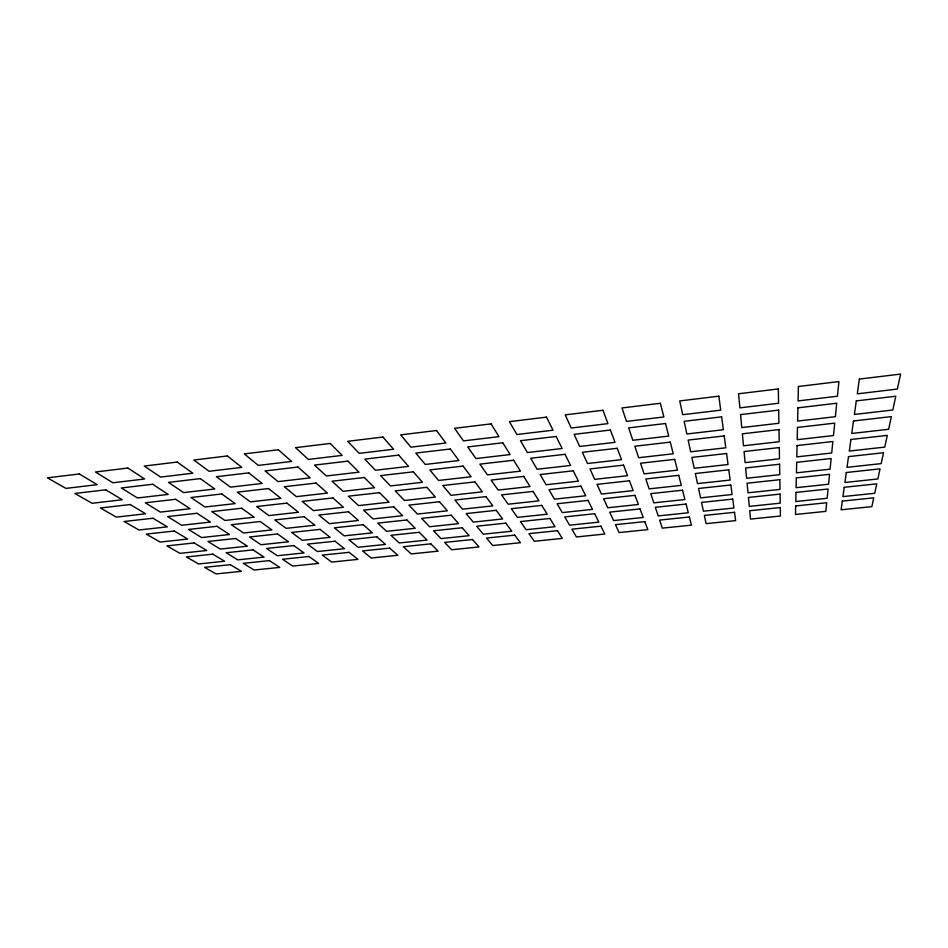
<?xml version="1.0" encoding="UTF-8"?>
<svg xmlns="http://www.w3.org/2000/svg" width="948" height="948" viewBox="0 0 948 948"><rect width="100%" height="100%" fill="white"/><g stroke="black" fill="none" stroke-linecap="round" stroke-linejoin="round"><path stroke-width="1.42" d="M795.68 505.948L795.49 514.48L825.827 511.363L826.692 502.724L795.68 505.948M795.988 492.403L795.787 501.528L827.142 498.257L828.078 489.014L795.988 492.403M796.32 477.899L796.107 487.687L828.564 484.227L829.559 474.308L796.32 477.899M796.675 462.328L796.439 472.839L830.081 469.177L831.147 458.524L796.675 462.328M797.067 445.56L796.806 456.877L831.704 453.002L832.865 441.519L797.067 445.56M797.469 427.441L797.197 439.671L833.47 435.547L834.726 423.14L797.469 427.441M797.92 407.83L797.624 421.078L835.378 416.682L836.729 403.232L797.92 407.83M798.406 386.5L798.074 400.921L837.44 396.217L838.921 381.57L798.406 386.5M842.31 501.101L841.089 509.799L871.84 506.647L873.748 497.83L842.31 501.101M844.23 487.296L842.938 496.598L874.731 493.28L876.782 483.847L844.23 487.296M846.303 472.507L844.905 482.485L877.836 478.977L880.028 468.857L846.303 472.507M848.519 456.604L847.026 467.328L881.166 463.619L883.536 452.741L848.519 456.604M850.913 439.481L849.301 451.047L884.757 447.101L887.304 435.369L850.913 439.481M853.496 420.971L851.754 433.473L888.62 429.278L891.369 416.599L853.496 420.971M856.305 400.909L854.409 414.466L892.803 409.998L895.789 396.228L856.305 400.909M859.35 379.093L857.288 393.847L897.353 389.059L900.6 374.069L859.35 379.093M79.336 473.953L47.4 477.839L65.933 488.398L97.158 484.665L79.336 473.953M127.885 468.051L95.428 471.997L112.895 482.781L144.617 478.989L127.885 468.051M177.217 462.055L144.238 466.061L160.591 477.081L192.823 473.23L177.217 462.055M227.366 455.952L193.842 460.029L209.058 471.286L241.799 467.376L227.366 455.952M278.357 449.755L244.276 453.891L258.306 465.409L291.581 461.439L278.357 449.755M330.188 443.451L295.539 447.657L308.349 459.425L342.157 455.384L330.188 443.451M382.897 437.04L347.667 441.318L359.209 453.357L393.574 449.245L382.897 437.04M436.507 430.511L400.672 434.871L410.899 447.172L445.844 443L436.507 430.511M491.04 423.886L454.578 428.318L463.454 440.891L498.98 436.649L491.04 423.886M546.51 417.132L509.42 421.647L516.897 434.516L553.016 430.191L546.51 417.132M602.94 410.271L565.209 414.857L571.229 428.022L607.964 423.626L602.94 410.271M660.377 403.291L621.983 407.96L626.498 421.422L663.861 416.954L660.377 403.291M718.833 396.181L679.752 400.933L682.702 414.703L720.717 410.164L718.833 396.181M778.332 388.941L738.551 393.776L739.89 407.865L778.569 403.244L778.332 388.941M105.738 489.82L74.856 493.47L92.051 503.269L122.268 499.75L105.738 489.82M152.664 484.262L121.297 487.971L137.496 497.973L168.175 494.406L152.664 484.262M200.324 478.61L168.471 482.39L183.628 492.605L214.781 488.978L200.324 478.61M248.743 472.874L216.381 476.714L230.471 487.142L262.11 483.456L248.743 472.874M297.933 467.044L265.049 470.943L278.048 481.608L310.174 477.863L297.933 467.044M347.916 461.131L314.511 465.089L326.361 475.979L358.984 472.175L347.916 461.131M398.705 455.111L364.755 459.14L375.432 470.255L408.576 466.404L398.705 455.111M450.324 448.996L415.817 453.085L425.273 464.449L458.951 460.527L450.324 448.996M502.796 442.787L467.719 446.935L475.92 458.559L510.131 454.566L502.796 442.787M556.144 436.459L520.488 440.69L527.384 452.563L562.152 448.511L556.144 436.459M610.382 430.036L574.121 434.338L579.678 446.472L615.015 442.349L610.382 430.036M665.532 423.507L628.666 427.868L632.826 440.275L668.743 436.092L665.532 423.507M721.629 416.859L684.124 421.303L686.85 433.983L723.36 429.728L721.629 416.859M778.687 410.105L740.542 414.62L741.774 427.584L778.9 423.258L778.687 410.105M130.243 504.537L100.346 507.986L116.343 517.11L145.613 513.78L130.243 504.537M175.653 499.288L145.305 502.796L160.366 512.098L190.074 508.721L175.653 499.288M221.749 493.967L190.939 497.522L205.029 507.014L235.175 503.589L221.749 493.967M268.545 488.552L237.261 492.166L250.355 501.859L280.952 498.387L268.545 488.552M316.063 483.065L284.305 486.739L296.368 496.634L327.416 493.102L316.063 483.065M364.316 477.496L332.061 481.217L343.058 491.325L374.579 487.734L364.316 477.496M413.316 471.831L380.563 475.612L390.469 485.933L422.464 482.295L413.316 471.831M463.098 466.072L429.823 469.924L438.592 480.458L471.085 476.761L463.098 466.072M513.662 460.23L479.866 464.141L487.462 474.901L520.452 471.144L513.662 460.23M565.032 454.305L530.69 458.263L537.078 469.26L570.589 465.444L565.032 454.305M617.231 448.274L582.345 452.303L587.476 463.525L621.521 459.65L617.231 448.274M670.283 442.135L634.828 446.235L638.668 457.706L673.246 453.772L670.283 442.135M724.201 435.914L688.153 440.073L690.677 451.793L725.801 447.8L724.201 435.914M779.007 429.574L742.367 433.817L743.505 445.785L779.209 441.721L779.007 429.574M153.043 518.236L124.07 521.507L138.989 530.003L167.381 526.851L153.043 518.236M197.03 513.271L167.63 516.589L181.672 525.263L210.468 522.064L197.03 513.271M241.657 508.235L211.831 511.6L224.96 520.452L254.171 517.205L241.657 508.235M286.936 503.127L256.671 506.54L268.865 515.57L298.49 512.276L286.936 503.127M332.89 497.937L302.175 501.409L313.409 510.616L343.46 507.275L332.89 497.937M379.532 492.676L348.366 496.195L358.593 505.592L389.083 502.203L379.532 492.676M426.873 487.331L395.233 490.898L404.441 500.497L435.381 497.06L426.873 487.331M474.936 481.904L442.811 485.53L450.964 495.33L482.354 491.834L474.936 481.904M523.723 476.406L491.111 480.079L498.162 490.08L530.027 486.537L523.723 476.406M573.267 470.812L540.159 474.545L546.084 484.748L578.422 481.157L573.267 470.812M623.583 465.136L589.952 468.928L594.716 479.344L627.552 475.695L623.583 465.136M674.68 459.365L640.528 463.216L644.095 473.858L677.417 470.149L674.68 459.365M726.571 453.511L691.886 457.422L694.22 468.276L728.064 464.52L726.571 453.511M779.303 447.563L744.062 451.532L745.116 462.624L779.481 458.796L779.303 447.563M174.314 531.01L146.205 534.115L160.165 542.066L187.716 539.068L174.314 531.01M216.962 526.306L188.462 529.446L201.58 537.552L229.511 534.518L216.962 526.306M260.202 521.53L231.312 524.718L243.577 532.989L271.886 529.908L260.202 521.53M304.071 516.696L274.754 519.931L286.142 528.356L314.854 525.228L304.071 516.696M348.556 511.778L318.836 515.06L329.311 523.663L358.415 520.488L348.556 511.778M393.693 506.801L363.534 510.131L373.074 518.9L402.592 515.688L393.693 506.801M439.481 501.753L408.884 505.13L417.464 514.065L447.397 510.806L439.481 501.753M485.933 496.622L454.886 500.046L462.482 509.171L492.841 505.865L485.933 496.622M533.072 491.42L501.575 494.892L508.14 504.206L538.938 500.852L533.072 491.42M580.911 486.134L548.939 489.666L554.462 499.169L585.71 495.768L580.911 486.134M629.46 480.778L597.015 484.369L601.447 494.05L633.157 490.602L629.46 480.778M678.744 475.339L645.813 478.977L649.131 488.86L681.304 485.364L678.744 475.339M728.775 469.817L695.346 473.514L697.503 483.599L730.161 480.044L728.775 469.817M779.576 464.212L745.626 467.968L746.609 478.254L779.742 474.652L779.576 464.212M194.198 542.955L166.919 545.906L179.99 553.359L206.759 550.504L194.198 542.955M235.59 538.488L207.932 541.474L220.22 549.07L247.345 546.178L235.59 538.488M277.539 533.961L249.514 536.983L260.996 544.721L288.476 541.794L277.539 533.961M320.069 529.363L291.652 532.432L302.305 540.324L330.153 537.35L320.069 529.363M363.179 524.706L334.371 527.811L344.171 535.857L372.398 532.847L363.179 524.706M406.905 519.978L377.695 523.13L386.606 531.33L415.224 528.285L406.905 519.978M451.224 515.191L421.611 518.39L429.622 526.744L458.631 523.651L451.224 515.191M496.183 510.332L466.143 513.579L473.23 522.099L502.641 518.959L496.183 510.332M541.782 505.403L511.316 508.697L517.442 517.383L547.257 514.207L541.782 505.403M588.021 500.414L557.116 503.744L562.271 512.607L592.5 509.384L588.021 500.414M634.935 495.342L603.592 498.731L607.727 507.761L638.383 504.49L634.935 495.342M682.536 490.199L650.731 493.635L653.824 502.855L684.918 499.537L682.536 490.199M730.825 484.985L698.558 488.469L700.572 497.866L732.117 494.501L730.825 484.985M779.825 479.688L747.083 483.219L747.996 492.806L779.991 489.405L779.825 479.688M212.838 554.153L186.329 556.962L198.606 563.953L224.629 561.24L212.838 554.153M253.033 549.899L226.181 552.743L237.711 559.865L264.065 557.116L253.033 549.899M293.762 545.586L266.554 548.465L277.326 555.729L304.024 552.933L293.762 545.586M335.035 541.213L307.46 544.14L317.462 551.535L344.491 548.702L335.035 541.213M376.866 536.793L348.923 539.744L358.107 547.28L385.504 544.425L376.866 536.793M419.253 532.302L390.931 535.3L399.286 542.979L427.05 540.076L419.253 532.302M462.209 527.752L433.509 530.785L441.021 538.618L469.142 535.679L462.209 527.752M505.758 523.142L476.666 526.223L483.302 534.198L511.801 531.224L505.758 523.142M549.911 518.461L520.405 521.59L526.152 529.719L555.03 526.697L549.911 518.461M594.669 513.721L564.759 516.897L569.57 525.18L598.852 522.123L594.669 513.721M640.042 508.922L609.718 512.133L613.593 520.582L643.265 517.478L640.042 508.922M686.068 504.052L655.317 507.299L658.208 515.913L688.284 512.773L686.068 504.052M732.733 499.11L701.544 502.404L703.428 511.185L733.93 507.998L732.733 499.11M780.062 494.098L748.434 497.439L749.287 506.386L780.216 503.163L780.062 494.098M230.34 564.676L204.555 567.342L216.108 573.931L241.42 571.336L230.34 564.676M269.41 560.612L243.304 563.325L254.159 570.021L279.79 567.39L269.41 560.612M308.989 556.5L282.551 559.249L292.683 566.075L318.635 563.408L308.989 556.5M349.077 552.34L322.296 555.113L331.681 562.069L357.965 559.367L349.077 552.34M389.687 548.122L362.551 550.93L371.189 558.016L397.793 555.279L389.687 548.122M430.819 543.844L403.338 546.7L411.183 553.916L438.142 551.144L430.819 543.844M472.495 539.519L444.648 542.41L451.698 549.757L479.001 546.949L472.495 539.519M514.728 535.134L486.514 538.061L492.735 545.538L520.393 542.706L514.728 535.134M557.507 530.679L528.925 533.653L534.305 541.272L562.318 538.405L557.507 530.679M600.878 526.176L571.905 529.185L576.42 536.959L604.8 534.044L600.878 526.176M644.818 521.613L615.453 524.659L619.08 532.575L647.84 529.624L644.818 521.613M689.362 516.992L659.607 520.073L662.308 528.143L691.447 525.156L689.362 516.992M734.51 512.299L704.34 515.428L706.106 523.651L735.636 520.618L734.51 512.299M780.287 507.547L749.702 510.723L750.496 519.089L780.429 516.02L780.287 507.547"/></g></svg>
